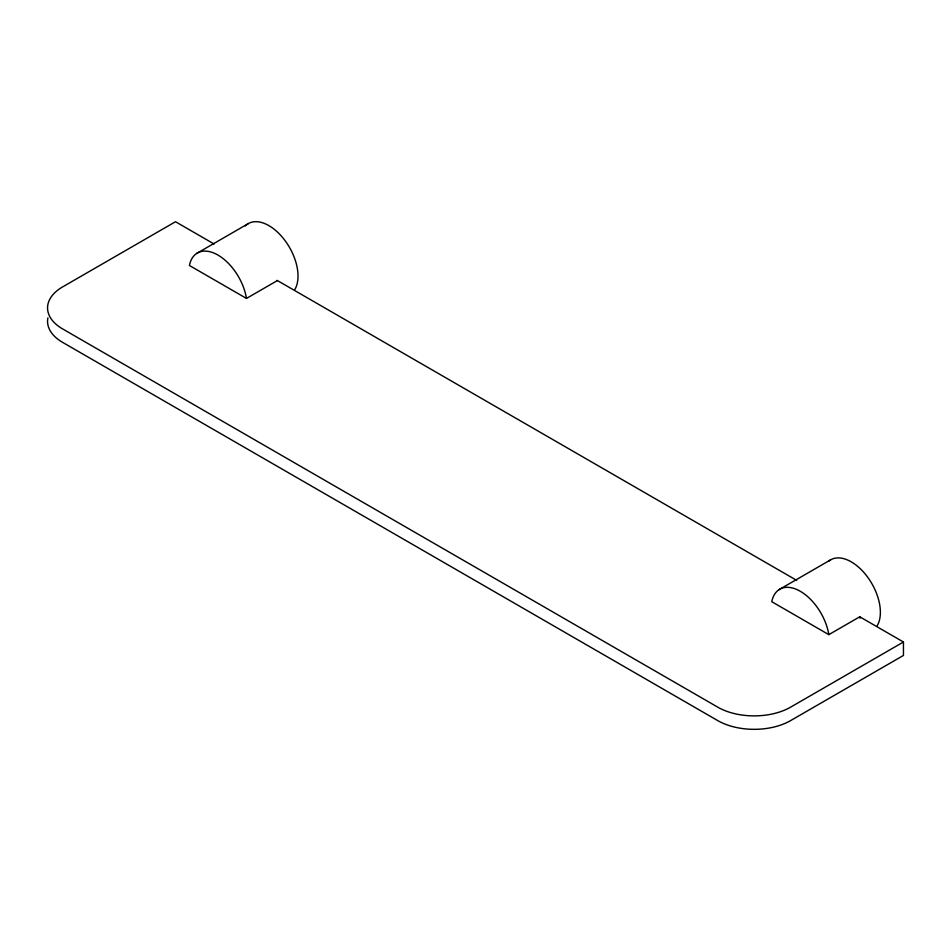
<?xml version="1.0" encoding="UTF-8"?>
<svg xmlns="http://www.w3.org/2000/svg" width="951" height="951" viewBox="0 0 951 951"><rect width="100%" height="100%" fill="white"/><g stroke="black" fill="none" stroke-linecap="round" stroke-linejoin="round"><path stroke-width="1.43" d="M196.619 253.477L248.306 223.604M246.475 298.424A41.178 23.775 60 0 0 217.945 255.058A41.178 23.775 60 0 0 189.415 265.484L246.475 298.424L277.407 280.569M778.976 589.691L830.663 559.818M828.832 634.65A41.178 23.775 60 0 0 800.302 591.284A41.178 23.775 60 0 0 771.772 601.71L828.832 634.65L859.763 616.783L903.45 642.008L903.45 655.453L790.578 720.62A51.473 29.719 0 0 1 717.779 720.62L62.623 342.372A51.473 29.719 0 0 1 47.907 317.872M903.45 642.008L790.578 707.175A51.473 29.719 0 0 1 717.779 707.175L62.623 328.927A51.473 29.719 0 0 1 62.623 286.905L175.507 221.726L214.082 244.003M277.11 280.39L796.7 580.372M245.334 225.898A41.178 23.775 60 0 1 284.111 239.379A41.178 23.775 60 0 1 294.846 289.508M859.763 616.783A41.19 23.787 60 0 1 859.977 618.245M828.63 561.256A41.178 23.775 60 0 1 867.11 576.437A41.178 23.775 60 0 1 877.202 625.722"/></g></svg>
